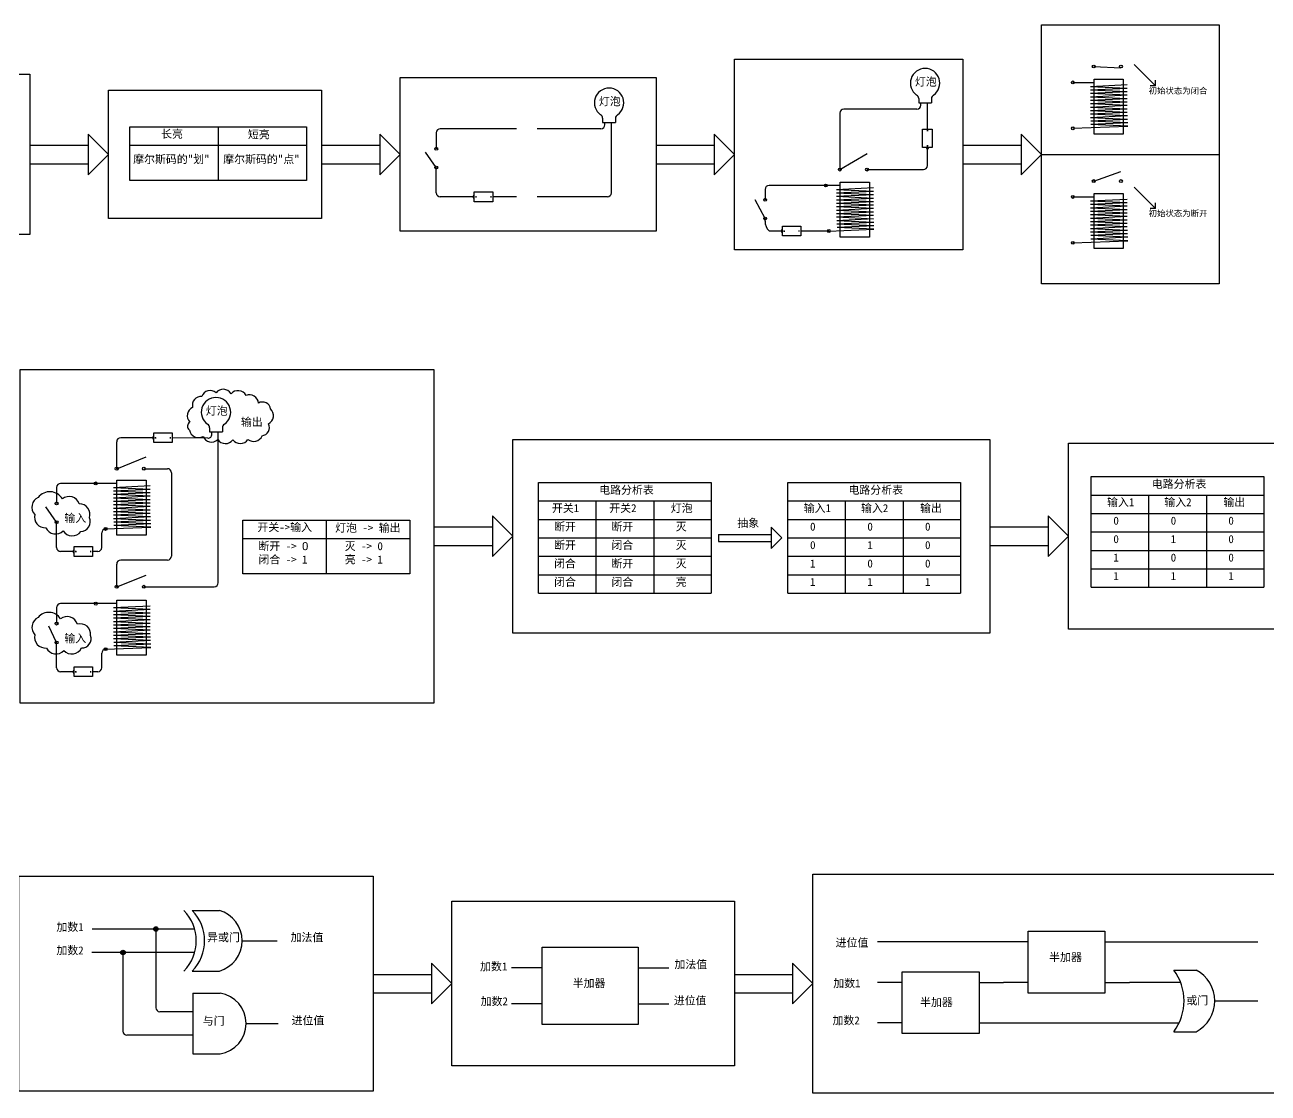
# Model space of a CAD drawing. Header units: inches. Extents: x -6 to 965, y -428 to -142.
# Drawn here: x 61.7 to 123.8, y -195.8 to -142.5 of the extents above; entities that cross this region are included whole.
import ezdxf

# ---------------------------------------------------------------- set-up
doc = ezdxf.new("R2010")
doc.units = ezdxf.units.IN
doc.header["$MEASUREMENT"] = 0
doc.styles.get("Standard").update_dxf_attribs({"font": 'arial.ttf'})

msp = doc.modelspace()

# ---------------------------------------------------------------- hatches: boundary and pattern name
h = msp.add_hatch(color=256)
h.dxf.hatch_style = 1
h.paths.add_polyline_path([(68.099, -187.628), (68.325, -187.628, 1)])
h.paths.add_polyline_path([(68.212, -187.628), (68.099, -187.628, 0.414214), (68.212, -187.741)])
h.paths.add_polyline_path([(68.325, -187.628), (68.212, -187.628), (68.212, -187.741, 0.414214)])
h = msp.add_hatch(color=256)
h.dxf.hatch_style = 1
h.paths.add_polyline_path([(66.454, -188.8), (66.679, -188.8, 1)])
h.paths.add_polyline_path([(66.679, -188.8), (66.567, -188.8), (66.567, -188.913, 0.414214)])
h.paths.add_polyline_path([(66.567, -188.8), (66.454, -188.8, 0.414214), (66.567, -188.913)])

# ---------------------------------------------------------------- linework, layer by layer
for p, q in [((115.082, -144.534), (116.44, -144.606)), ((114.037, -145.328), (115.095, -145.328)), ((116.76, -145.454), (114.917, -145.54)), ((116.76, -145.626), (114.917, -145.54)), ((116.76, -145.626), (114.917, -145.712)), ((116.76, -145.798), (114.917, -145.712)), ((116.76, -145.798), (114.917, -145.885)), ((116.76, -145.971), (114.917, -145.885)), ((116.76, -145.971), (114.917, -146.057)), ((106.333, -146.137), (106.333, -146.345)), ((106.333, -146.345), (106.973, -146.345)), ((106.448, -146.462), (106.448, -146.345)), ((106.769, -147.662), (106.769, -146.345)), ((106.973, -146.137), (106.973, -146.345)), ((116.76, -146.143), (114.917, -146.057)), ((116.76, -146.143), (114.917, -146.229)), ((116.76, -146.315), (114.917, -146.229)), ((116.76, -146.315), (114.917, -146.401)), ((116.76, -146.487), (114.917, -146.401)), ((116.76, -146.487), (114.917, -146.573)), ((116.76, -146.659), (114.917, -146.573)), ((90.54, -147.117), (90.54, -147.325)), ((91.18, -147.117), (91.18, -147.325)), ((102.395, -146.862), (102.395, -149.683)), ((106.248, -146.662), (102.595, -146.662)), ((116.76, -146.659), (114.917, -146.746)), ((116.76, -146.832), (114.917, -146.746)), ((116.76, -146.832), (114.917, -146.918)), ((116.76, -147.004), (114.917, -146.918)), ((116.768, -147.003), (114.925, -147.09)), ((116.768, -147.176), (114.925, -147.09)), ((116.776, -147.175), (114.933, -147.261)), ((71.323, -147.539), (71.323, -150.222)), ((82.226, -147.842), (82.226, -148.64)), ((86.227, -147.642), (82.426, -147.642)), ((90.455, -147.642), (87.264, -147.642)), ((90.54, -147.325), (91.18, -147.325)), ((90.655, -147.442), (90.655, -147.325)), ((90.976, -150.843), (90.976, -147.325)), ((114.038, -147.621), (116.784, -147.519)), ((116.776, -147.347), (114.933, -147.261)), ((116.784, -147.347), (114.941, -147.433)), ((116.784, -147.519), (114.941, -147.433)), ((66.911, -148.461), (75.734, -148.461)), ((82.226, -149.584), (81.68, -148.814)), ((106.769, -149.483), (106.769, -148.581)), ((112.465, -148.922), (121.355, -148.922)), ((82.226, -150.843), (82.226, -149.584)), ((103.753, -149.683), (106.569, -149.683)), ((115.082, -150.254), (116.44, -149.772)), ((98.659, -150.676), (98.659, -151.188)), ((101.701, -150.476), (98.859, -150.476)), ((84.074, -151.043), (82.426, -151.043)), ((84.074, -151.043), (84.014, -151.043)), ((84.181, -151.045), (84.241, -151.045)), ((84.211, -151.074), (84.211, -151.012)), ((84.961, -151.074), (84.961, -151.012)), ((86.227, -151.043), (85.044, -151.043)), ((90.776, -151.043), (87.264, -151.043)), ((98.659, -152.131), (98.165, -151.188)), ((114.037, -151.047), (115.095, -151.047)), ((116.76, -151.173), (114.917, -151.259)), ((116.76, -151.345), (114.917, -151.259)), ((116.76, -151.345), (114.917, -151.432)), ((116.76, -151.518), (114.917, -151.432)), ((116.76, -151.518), (114.917, -151.604)), ((116.76, -151.69), (114.917, -151.604)), ((98.659, -152.265), (98.659, -152.131)), ((116.76, -151.69), (114.917, -151.776)), ((116.76, -151.862), (114.917, -151.776)), ((116.76, -151.862), (114.917, -151.948)), ((116.76, -152.034), (114.917, -151.948)), ((116.76, -152.034), (114.917, -152.12)), ((116.76, -152.206), (114.917, -152.12)), ((116.76, -152.206), (114.917, -152.293)), ((99.478, -152.751), (98.859, -152.751)), ((101.843, -152.751), (100.448, -152.751)), ((100.579, -152.751), (100.448, -152.751)), ((101.843, -152.751), (101.843, -152.751)), ((116.76, -152.379), (114.917, -152.293)), ((116.76, -152.379), (114.917, -152.465)), ((116.76, -152.551), (114.917, -152.465)), ((116.76, -152.551), (114.917, -152.637)), ((116.76, -152.723), (114.917, -152.637)), ((116.768, -152.723), (114.925, -152.809)), ((116.768, -152.895), (114.925, -152.809)), ((114.038, -153.34), (116.784, -153.238)), ((116.776, -152.894), (114.933, -152.981)), ((116.776, -153.067), (114.933, -152.981)), ((116.784, -153.066), (114.941, -153.152)), ((116.784, -153.238), (114.941, -153.152)), ((70.896, -162.579), (70.896, -162.787)), ((70.896, -162.787), (71.535, -162.787)), ((71.01, -162.902), (71.01, -162.787)), ((71.331, -170.327), (71.331, -162.787)), ((71.535, -162.579), (71.535, -162.787)), ((66.252, -164.626), (66.252, -163.282)), ((68.054, -163.082), (66.452, -163.082)), ((68.161, -163.085), (68.221, -163.085)), ((68.191, -163.114), (68.191, -163.052)), ((68.941, -163.114), (68.941, -163.052)), ((70.808, -163.102), (69.024, -163.082)), ((66.252, -164.626), (67.731, -164.043)), ((67.61, -164.626), (68.792, -164.626)), ((68.992, -164.826), (68.992, -168.991)), ((114.954, -170.553), (114.954, -165.02)), ((114.954, -165.02), (123.584, -165.02)), ((123.584, -165.02), (123.584, -170.553)), ((63.252, -165.563), (63.252, -166.361)), ((66.265, -165.363), (63.452, -165.363)), ((67.93, -165.49), (66.087, -165.576)), ((67.93, -165.662), (66.087, -165.576)), ((67.93, -165.662), (66.087, -165.748)), ((67.93, -165.834), (66.087, -165.748)), ((67.93, -165.834), (66.087, -165.92)), ((87.337, -170.851), (87.337, -165.318)), ((87.337, -165.318), (95.967, -165.318)), ((95.967, -165.318), (95.967, -170.851)), ((99.795, -170.851), (99.795, -165.318)), ((99.795, -165.318), (108.425, -165.318)), ((108.425, -165.318), (108.425, -170.851)), ((67.93, -166.006), (66.087, -165.92)), ((67.93, -166.006), (66.087, -166.092)), ((67.93, -166.179), (66.087, -166.092)), ((67.93, -166.179), (66.087, -166.265)), ((67.93, -166.351), (66.087, -166.265)), ((67.93, -166.351), (66.087, -166.437)), ((67.93, -166.523), (66.087, -166.437)), ((87.337, -166.24), (95.967, -166.24)), ((90.201, -166.24), (90.201, -170.851)), ((93.103, -166.24), (93.103, -170.851)), ((99.795, -166.24), (108.425, -166.24)), ((102.659, -166.24), (102.659, -170.851)), ((105.561, -166.24), (105.561, -170.851)), ((114.954, -165.942), (123.584, -165.942)), ((117.818, -165.942), (117.818, -170.553)), ((120.72, -165.942), (120.72, -170.553)), ((63.252, -167.305), (62.706, -166.535)), ((67.93, -166.523), (66.087, -166.609)), ((67.93, -166.695), (66.087, -166.609)), ((67.93, -166.695), (66.087, -166.781)), ((67.93, -166.867), (66.087, -166.781)), ((67.93, -166.867), (66.087, -166.953)), ((67.93, -167.039), (66.087, -166.953)), ((67.938, -167.039), (66.095, -167.125)), ((67.938, -167.211), (66.095, -167.125)), ((114.954, -166.864), (123.584, -166.864)), ((63.252, -168.564), (63.252, -167.305)), ((65.701, -167.639), (67.954, -167.555)), ((67.946, -167.211), (66.103, -167.297)), ((67.946, -167.383), (66.103, -167.297)), ((67.954, -167.383), (66.111, -167.469)), ((67.954, -167.555), (66.111, -167.469)), ((76.724, -167.193), (76.724, -169.876)), ((87.337, -167.162), (95.967, -167.162)), ((99.499, -168.084), (98.96, -167.545)), ((98.96, -167.545), (98.96, -168.623)), ((99.795, -167.162), (108.425, -167.162)), ((65.508, -168.564), (65.508, -167.838)), ((72.552, -168.115), (80.896, -168.115)), ((87.337, -168.084), (95.967, -168.084)), ((96.327, -167.907), (98.96, -167.907)), ((96.327, -167.907), (96.327, -168.261)), ((96.327, -168.261), (98.96, -168.261)), ((99.499, -168.084), (98.96, -168.623)), ((99.795, -168.084), (108.425, -168.084)), ((114.954, -167.787), (123.584, -167.787)), ((64.071, -168.764), (63.452, -168.764)), ((64.178, -168.766), (64.238, -168.766)), ((64.208, -168.795), (64.208, -168.733)), ((64.958, -168.795), (64.958, -168.733)), ((65.308, -168.764), (65.041, -168.764)), ((114.954, -168.709), (123.584, -168.709)), ((66.252, -170.527), (66.252, -169.391)), ((68.792, -169.191), (66.452, -169.191)), ((87.337, -169.006), (95.967, -169.006)), ((99.795, -169.006), (108.425, -169.006)), ((66.252, -170.527), (67.731, -169.944)), ((87.337, -169.929), (95.967, -169.929)), ((99.795, -169.929), (108.425, -169.929)), ((114.954, -169.631), (123.584, -169.631)), ((67.61, -170.527), (71.131, -170.527)), ((87.337, -170.851), (95.967, -170.851)), ((99.795, -170.851), (108.425, -170.851)), ((114.954, -170.553), (123.584, -170.553)), ((66.265, -171.371), (63.452, -171.371)), ((63.252, -171.571), (63.252, -172.369)), ((67.93, -171.497), (66.087, -171.583)), ((67.93, -171.669), (66.087, -171.583)), ((67.93, -171.669), (66.087, -171.755)), ((67.93, -171.842), (66.087, -171.755)), ((67.93, -171.842), (66.087, -171.928)), ((67.93, -172.014), (66.087, -171.928)), ((67.93, -172.014), (66.087, -172.1)), ((67.93, -172.186), (66.087, -172.1)), ((63.252, -173.312), (62.864, -172.49)), ((67.93, -172.186), (66.087, -172.272)), ((67.93, -172.358), (66.087, -172.272)), ((67.93, -172.358), (66.087, -172.444)), ((67.93, -172.53), (66.087, -172.444)), ((67.93, -172.53), (66.087, -172.616)), ((67.93, -172.703), (66.087, -172.616)), ((67.93, -172.703), (66.087, -172.789)), ((63.252, -174.571), (63.252, -173.312)), ((67.93, -172.875), (66.087, -172.789)), ((67.93, -172.875), (66.087, -172.961)), ((67.93, -173.047), (66.087, -172.961)), ((67.938, -173.047), (66.095, -173.133)), ((67.938, -173.219), (66.095, -173.133)), ((67.946, -173.218), (66.103, -173.304)), ((67.946, -173.391), (66.103, -173.304)), ((65.508, -174.571), (65.508, -173.846)), ((65.701, -173.646), (67.954, -173.562)), ((67.954, -173.39), (66.111, -173.476)), ((67.954, -173.562), (66.111, -173.476)), ((64.071, -174.771), (63.452, -174.771)), ((64.178, -174.773), (64.238, -174.773)), ((64.208, -174.803), (64.208, -174.741)), ((64.958, -174.803), (64.958, -174.741)), ((65.308, -174.771), (65.041, -174.771)), ((70.021, -186.7), (71.386, -186.7)), ((70.125, -187.628), (65.03, -187.628)), ((68.212, -187.628), (68.212, -191.561)), ((72.519, -188.214), (74.281, -188.214)), ((70.125, -188.8), (65.007, -188.8)), ((66.567, -188.8), (66.567, -192.733)), ((111.804, -188.273), (104.272, -188.273)), ((115.644, -188.273), (123.29, -188.273)), ((70.021, -189.728), (71.386, -189.728)), ((87.513, -189.564), (85.978, -189.564)), ((92.312, -189.564), (93.848, -189.564)), ((119.084, -189.677), (120.204, -189.677)), ((105.508, -190.294), (104.28, -190.294)), ((109.348, -190.294), (110.576, -190.294)), ((111.804, -190.294), (110.576, -190.294)), ((115.644, -190.294), (116.872, -190.294)), ((119.426, -190.294), (116.872, -190.294)), ((70.066, -190.834), (70.066, -193.861)), ((70.066, -190.834), (71.431, -190.834)), ((121.133, -191.217), (123.29, -191.217)), ((70.066, -191.761), (68.412, -191.761)), ((87.513, -191.372), (85.978, -191.372)), ((92.312, -191.372), (93.848, -191.372)), ((72.717, -192.347), (74.325, -192.347)), ((105.508, -192.314), (104.28, -192.314)), ((109.348, -192.314), (110.576, -192.314)), ((110.576, -192.314), (119.351, -192.314)), ((70.066, -192.933), (66.767, -192.933)), ((119.084, -192.757), (120.204, -192.757)), ((70.066, -193.861), (71.431, -193.861))]:
    msp.add_line(p, q)
at = {"color": 85, "true_color": 0x58ba48}
for p, q in [((117.108, -144.43), (118.176, -145.498)), ((118.176, -145.498), (118.176, -145.218)), ((118.176, -145.498), (117.896, -145.498)), ((106.801, -147.745), (106.739, -147.745)), ((61.909, -148.457), (64.821, -148.457)), ((65.837, -148.922), (64.821, -147.905)), ((64.821, -147.905), (64.821, -149.939)), ((76.493, -148.457), (79.404, -148.457)), ((80.421, -148.922), (79.404, -147.905)), ((79.404, -147.905), (79.404, -149.939)), ((93.207, -148.457), (96.119, -148.457)), ((97.135, -148.922), (96.119, -147.905)), ((96.119, -147.905), (96.119, -149.939)), ((106.801, -148.495), (106.739, -148.495)), ((106.771, -148.525), (106.771, -148.465)), ((108.537, -148.457), (111.449, -148.457)), ((112.465, -148.922), (111.449, -147.905)), ((111.449, -147.905), (111.449, -149.939)), ((65.837, -148.922), (64.821, -149.939)), ((80.421, -148.922), (79.404, -149.939)), ((97.135, -148.922), (96.119, -149.939)), ((102.395, -149.683), (103.753, -148.887)), ((112.465, -148.922), (111.449, -149.939)), ((61.909, -149.387), (64.821, -149.387)), ((76.493, -149.387), (79.404, -149.387)), ((93.207, -149.387), (96.119, -149.387)), ((108.537, -149.387), (111.449, -149.387)), ((102.407, -150.476), (101.701, -150.476)), ((104.073, -150.602), (102.23, -150.688)), ((104.073, -150.774), (102.23, -150.688)), ((104.073, -150.774), (102.23, -150.86)), ((104.073, -150.946), (102.23, -150.86)), ((104.073, -150.946), (102.23, -151.033)), ((117.108, -150.553), (118.176, -151.621)), ((104.073, -151.119), (102.23, -151.033)), ((104.073, -151.119), (102.23, -151.205)), ((104.073, -151.291), (102.23, -151.205)), ((104.073, -151.291), (102.23, -151.377)), ((104.073, -151.463), (102.23, -151.377)), ((104.073, -151.463), (102.23, -151.549)), ((104.073, -151.635), (102.23, -151.549)), ((118.176, -151.621), (118.176, -151.342)), ((104.073, -151.635), (102.23, -151.721)), ((104.073, -151.807), (102.23, -151.721)), ((104.073, -151.807), (102.23, -151.893)), ((104.073, -151.98), (102.23, -151.893)), ((104.073, -151.98), (102.23, -152.066)), ((104.073, -152.152), (102.23, -152.066)), ((104.081, -152.151), (102.238, -152.238)), ((118.176, -151.621), (117.896, -151.621)), ((99.585, -152.753), (99.644, -152.753)), ((99.615, -152.783), (99.615, -152.721)), ((100.365, -152.783), (100.365, -152.721)), ((101.843, -152.751), (104.097, -152.667)), ((104.081, -152.324), (102.238, -152.238)), ((104.089, -152.323), (102.246, -152.409)), ((104.089, -152.495), (102.246, -152.409)), ((104.097, -152.495), (102.254, -152.581)), ((104.097, -152.667), (102.254, -152.581)), ((86.043, -168.004), (85.027, -166.988)), ((85.027, -166.988), (85.027, -169.021)), ((113.822, -168.004), (112.805, -166.988)), ((112.805, -166.988), (112.805, -169.021)), ((82.115, -167.539), (85.027, -167.539)), ((109.893, -167.539), (112.805, -167.539)), ((86.043, -168.004), (85.027, -169.021)), ((113.822, -168.004), (112.805, -169.021)), ((82.115, -168.47), (85.027, -168.47)), ((109.893, -168.47), (112.805, -168.47)), ((82.999, -190.357), (81.983, -189.34)), ((81.983, -189.34), (81.983, -191.373)), ((101.05, -190.357), (100.033, -189.34)), ((100.033, -189.34), (100.033, -191.373)), ((79.071, -189.892), (81.983, -189.892)), ((97.122, -189.892), (100.033, -189.892)), ((82.999, -190.357), (81.983, -191.373)), ((101.05, -190.357), (100.033, -191.373)), ((79.071, -190.822), (81.983, -190.822)), ((97.122, -190.822), (100.033, -190.822))]:
    msp.add_line(p, q, dxfattribs=at)
at = {"color": 7, "true_color": 0xffffff}
msp.add_lwpolyline([(112.465, -142.452), (121.355, -142.452), (121.355, -155.392), (112.465, -155.392)], close=True, dxfattribs=at)
for points in [[(97.135, -144.16), (108.537, -144.16), (108.537, -153.684), (97.135, -153.684)], [(48.59, -144.92), (61.909, -144.92), (61.909, -152.924), (48.59, -152.924)], [(80.421, -145.08), (93.207, -145.08), (93.207, -152.764), (80.421, -152.764)], [(115.095, -145.16), (116.557, -145.16), (116.557, -147.908), (115.095, -147.908)], [(65.837, -145.72), (76.493, -145.72), (76.493, -152.124), (65.837, -152.124)], [(66.911, -147.539), (75.734, -147.539), (75.734, -150.222), (66.911, -150.222)], [(84.125, -151.286), (84.125, -150.799), (85.044, -150.799), (85.044, -151.286)], [(115.095, -150.88), (116.557, -150.88), (116.557, -153.627), (115.095, -153.627)], [(84.125, -151.094), (84.125, -150.991), (84.074, -150.991), (84.074, -151.094)], [(61.419, -176.328), (82.115, -176.328), (82.115, -159.681), (61.419, -159.681)], [(68.105, -163.134), (68.105, -163.031), (68.054, -163.031), (68.054, -163.134)], [(68.105, -163.326), (68.105, -162.838), (69.024, -162.838), (69.024, -163.326)], [(86.043, -163.161), (109.893, -163.161), (109.893, -172.848), (86.043, -172.848)], [(113.822, -163.359), (136.829, -163.359), (136.829, -172.65), (113.822, -172.65)], [(66.265, -165.196), (67.727, -165.196), (67.727, -167.943), (66.265, -167.943)], [(72.552, -167.193), (80.896, -167.193), (80.896, -169.876), (72.552, -169.876)], [(64.122, -168.815), (64.122, -168.712), (64.071, -168.712), (64.071, -168.815)], [(64.122, -169.007), (64.122, -168.52), (65.041, -168.52), (65.041, -169.007)], [(66.265, -171.204), (67.727, -171.204), (67.727, -173.951), (66.265, -173.951)], [(64.122, -175.015), (64.122, -174.527), (65.041, -174.527), (65.041, -175.015)], [(64.122, -174.822), (64.122, -174.72), (64.071, -174.72), (64.071, -174.822)], [(61.364, -184.983), (79.071, -184.983), (79.071, -195.731), (61.364, -195.731)], [(101.05, -184.886), (126.875, -184.886), (126.875, -195.827), (101.05, -195.827)], [(82.999, -186.244), (97.122, -186.244), (97.122, -194.469), (82.999, -194.469)], [(111.804, -187.741), (115.644, -187.741), (115.644, -190.825), (111.804, -190.825)], [(87.513, -188.541), (92.312, -188.541), (92.312, -192.396), (87.513, -192.396)], [(105.508, -189.762), (109.348, -189.762), (109.348, -192.846), (105.508, -192.846)]]:
    msp.add_lwpolyline(points, close=True)
at = {"color": 85, "true_color": 0x58ba48}
for points in [[(107.013, -148.581), (106.525, -148.581), (106.525, -147.662), (107.013, -147.662)], [(106.82, -148.581), (106.718, -148.581), (106.718, -148.632), (106.82, -148.632)], [(102.407, -150.308), (103.87, -150.308), (103.87, -153.056), (102.407, -153.056)], [(99.528, -152.802), (99.528, -152.7), (99.478, -152.7), (99.478, -152.802)], [(99.528, -152.995), (99.528, -152.507), (100.448, -152.507), (100.448, -152.995)]]:
    msp.add_lwpolyline(points, close=True, dxfattribs=at)
for points in [[(69.885, -162.697, 0.520567), (70.569, -163.013, 0.520567), (71.303, -163.172, 0.520567), (72.057, -163.184, 0.520567), (72.81, -163.163, 0.520567), (73.518, -162.982, 0.520567), (73.839, -162.387, 0.520567), (73.943, -161.641, 0.520567), (73.337, -161.348, 0.520567), (72.716, -160.969, 0.520567), (71.967, -160.88, 0.520567), (71.218, -160.83, 0.520567), (70.509, -161.014, 0.520567), (70.049, -161.563, 0.520567), (69.908, -162.297, 0.520567)], [(62.326, -166.059, 0.520567), (62.162, -166.913, 0.520567), (62.716, -167.575, 0.520567), (63.582, -167.735, 0.520567), (64.463, -167.768, 0.520567), (64.887, -167.076, 0.520567), (64.384, -166.383, 0.520567), (63.543, -166.134, 0.520567)], [(62.326, -172.066, 0.520567), (62.169, -172.929, 0.520567), (62.74, -173.587, 0.520567), (63.614, -173.716, 0.520567), (64.494, -173.585, 0.520567), (64.952, -172.963, 0.520567), (64.29, -172.389, 0.520567), (63.447, -172.128, 0.520567)]]:
    msp.add_lwpolyline(points, format="xyb", close=True, dxfattribs=at)
for centre, radius in [((115.082, -144.534), 0.0719), ((116.44, -144.534), 0.0719), ((114.037, -145.328), 0.0719), ((114.038, -147.621), 0.0719), ((82.226, -148.64), 0.0719), ((82.226, -149.584), 0.0719), ((115.082, -150.254), 0.0719), ((116.44, -150.254), 0.0719), ((101.701, -150.476), 0.0719), ((114.037, -151.047), 0.0719), ((98.659, -151.188), 0.0719), ((98.659, -152.131), 0.0719), ((114.038, -153.34), 0.0719), ((66.252, -164.626), 0.0719), ((67.61, -164.626), 0.0719), ((65.207, -165.363), 0.0719), ((63.252, -166.361), 0.0719), ((63.252, -167.305), 0.0719), ((65.701, -167.639), 0.0719), ((66.252, -170.527), 0.0719), ((67.61, -170.527), 0.0719), ((65.207, -171.371), 0.0719), ((63.252, -172.369), 0.0719), ((63.252, -173.312), 0.0719), ((65.701, -173.646), 0.0719), ((68.212, -187.628), 0.113), ((66.567, -188.8), 0.113)]:
    msp.add_circle(centre, radius)
for centre in [(102.395, -149.683), (103.753, -149.683), (101.843, -152.751)]:
    msp.add_circle(centre, 0.0719, dxfattribs=at)
for centre, radius, start, end in [((106.653, -145.362), 0.734, 305.16636, 234.83364), ((90.86, -146.342), 0.734, 305.16636, 234.83364), ((106.133, -146.137), 0.2, 0, 61.01255), ((107.173, -146.137), 0.2, 118.98745, 180), ((106.248, -146.462), 0.2, 270, 0), ((90.34, -147.117), 0.2, 0, 61.01255), ((91.38, -147.117), 0.2, 118.98745, 180), ((102.595, -146.862), 0.2, 90, 180), ((82.426, -147.842), 0.2, 90, 180), ((90.455, -147.442), 0.2, 270, 0), ((106.569, -149.483), 0.2, 270, 0), ((82.426, -150.843), 0.2, 180, 270), ((90.776, -150.843), 0.2, 270, 0), ((98.859, -150.676), 0.2, 90, 180), ((99.276, -152.295), 0.618, 177.23347, 227.52498), ((71.216, -161.804), 0.734, 305.16636, 234.83364), ((70.696, -162.579), 0.2, 0, 61.01255), ((71.735, -162.579), 0.2, 118.98745, 180), ((66.452, -163.282), 0.2, 90, 180), ((70.81, -162.902), 0.2, 269.35708, 0), ((68.792, -164.826), 0.2, 0, 90), ((63.452, -165.563), 0.2, 90, 180), ((65.708, -167.838), 0.2, 92.12482, 180), ((63.452, -168.564), 0.2, 180, 270), ((65.308, -168.564), 0.2, 270, 0), ((68.792, -168.991), 0.2, 270, 0), ((66.452, -169.391), 0.2, 90, 180), ((71.131, -170.327), 0.2, 270, 0), ((63.452, -171.571), 0.2, 90, 180), ((65.708, -173.846), 0.2, 92.12482, 180), ((63.452, -174.571), 0.2, 180, 270), ((65.308, -174.571), 0.2, 270, 0), ((68.092, -188.214), 2.141, 315.0048, 44.9952), ((68.507, -188.214), 2.141, 315.0048, 44.9952), ((70.942, -188.214), 1.578, 286.35541, 73.64459), ((117.035, -191.217), 2.563, 323.0626, 36.9374), ((119.393, -191.217), 1.74, 297.75586, 62.24414), ((71.183, -192.347), 1.534, 279.28616, 80.71384), ((68.412, -191.561), 0.2, 180, 270), ((66.767, -192.733), 0.2, 180, 270)]:
    msp.add_arc(centre, radius, start, end)

# ---------------------------------------------------------------- texts
at = {"attachment_point": 1}
for s, width, insert, char_height in [('{\\fSimSun|b0|i0|c134|p2;灯泡}', 1.70212, (106.144, -145.093), 0.4), ('{\\fSimSun|b0|i0|c134|p2;初始状态为闭合}', 3.41771, (117.826, -145.597), 0.3), ('{\\fSimSun|b0|i0|c134|p2;灯泡}', 1.70212, (90.351, -146.073), 0.4), ('{\\fSimSun|b0|i0|c134|p2;  长亮}', 3.83733, (67.928, -147.699), 0.4), ('{\\fSimSun|b0|i0|c134|p2;  短亮}', 3.83733, (72.265, -147.728), 0.4), ('{\\fSimSun|b0|i0|c134|p2;摩尔斯码的"划" }', 4.72921, (67.075, -148.964), 0.4), ('{\\fSimSun|b0|i0|c134|p2;摩尔斯码的"点" }', 4.72921, (71.576, -148.964), 0.4), ('{\\fSimSun|b0|i0|c134|p2;初始状态为断开}', 3.41771, (117.826, -151.72), 0.3), ('{\\fSimSun|b0|i0|c134|p2;灯泡}', 1.70212, (70.707, -161.535), 0.4), ('{\\fSimSun|b0|i0|c134|p2;输出}', 1.04897, (72.459, -162.091), 0.4), ('{\\fSimSun|b0|i0|c134|p2;输入}', 1.44688, (63.639, -166.899), 0.4), ('{\\fSimSun|b0|i0|c134|p2;0}', 3.83733, (116.065, -167.024), 0.4), ('{\\fSimSun|b0|i0|c134|p2;0}', 3.83733, (118.929, -167.024), 0.4), ('{\\fSimSun|b0|i0|c134|p2;0}', 3.83733, (121.81, -167.024), 0.4), ('{\\fSimSun|b0|i0|c134|p2;开关->输入}', 3.83733, (73.286, -167.352), 0.4), ('{\\fSimSun|b0|i0|c134|p2;灯泡 -> 输出}', 3.83733, (77.17, -167.382), 0.4), ('{\\fSimSun|b0|i0|c134|p2;断开}', 3.83733, (88.112, -167.321), 0.4), ('{\\fSimSun|b0|i0|c134|p2;断开}', 3.83733, (90.976, -167.321), 0.4), ('{\\fSimSun|b0|i0|c134|p2;灭}', 3.83733, (94.193, -167.321), 0.4), ('{\\fSimSun|b0|i0|c134|p2;0}', 3.83733, (100.906, -167.321), 0.4), ('{\\fSimSun|b0|i0|c134|p2;0}', 3.83733, (103.77, -167.321), 0.4), ('{\\fSimSun|b0|i0|c134|p2;0}', 3.83733, (106.651, -167.321), 0.4), ('{\\fSimSun|b0|i0|c134|p2;断开 -> }0\\P{\\fSimSun|b0|i0|c134|p2;闭合 -> 1 }', 3.83733, (73.338, -168.298), 0.4), ('{\\fSimSun|b0|i0|c134|p2;灭 -> 0 \\P亮 -> 1 }', 3.83733, (77.65, -168.298), 0.4), ('{\\fSimSun|b0|i0|c134|p2;断开}', 3.83733, (88.112, -168.244), 0.4), ('{\\fSimSun|b0|i0|c134|p2;闭合}', 3.83733, (90.976, -168.244), 0.4), ('{\\fSimSun|b0|i0|c134|p2;灭}', 3.83733, (94.193, -168.244), 0.4), ('{\\fSimSun|b0|i0|c134|p2;0}', 3.83733, (100.906, -168.244), 0.4), ('{\\fSimSun|b0|i0|c134|p2;1}', 3.83733, (103.77, -168.244), 0.4), ('{\\fSimSun|b0|i0|c134|p2;0}', 3.83733, (106.651, -168.244), 0.4), ('{\\fSimSun|b0|i0|c134|p2;0}', 3.83733, (116.065, -167.946), 0.4), ('{\\fSimSun|b0|i0|c134|p2;1}', 3.83733, (118.929, -167.946), 0.4), ('{\\fSimSun|b0|i0|c134|p2;0}', 3.83733, (121.81, -167.946), 0.4), ('{\\fSimSun|b0|i0|c134|p2;1}', 3.83733, (116.065, -168.868), 0.4), ('{\\fSimSun|b0|i0|c134|p2;0}', 3.83733, (118.929, -168.868), 0.4), ('{\\fSimSun|b0|i0|c134|p2;0}', 3.83733, (121.81, -168.868), 0.4), ('{\\fSimSun|b0|i0|c134|p2;闭合}', 3.83733, (88.112, -169.166), 0.4), ('{\\fSimSun|b0|i0|c134|p2;断开}', 3.83733, (90.976, -169.166), 0.4), ('{\\fSimSun|b0|i0|c134|p2;灭}', 3.83733, (94.193, -169.166), 0.4), ('{\\fSimSun|b0|i0|c134|p2;1}', 3.83733, (100.906, -169.166), 0.4), ('{\\fSimSun|b0|i0|c134|p2;0}', 3.83733, (103.77, -169.166), 0.4), ('{\\fSimSun|b0|i0|c134|p2;0}', 3.83733, (106.651, -169.166), 0.4), ('{\\fSimSun|b0|i0|c134|p2;闭合}', 3.83733, (88.112, -170.088), 0.4), ('{\\fSimSun|b0|i0|c134|p2;闭合}', 3.83733, (90.976, -170.088), 0.4), ('{\\fSimSun|b0|i0|c134|p2;亮}', 3.83733, (94.193, -170.088), 0.4), ('{\\fSimSun|b0|i0|c134|p2;1}', 3.83733, (100.906, -170.088), 0.4), ('{\\fSimSun|b0|i0|c134|p2;1}', 3.83733, (103.77, -170.088), 0.4), ('{\\fSimSun|b0|i0|c134|p2;1}', 3.83733, (106.651, -170.088), 0.4), ('{\\fSimSun|b0|i0|c134|p2;1}', 3.83733, (116.065, -169.791), 0.4), ('{\\fSimSun|b0|i0|c134|p2;1}', 3.83733, (118.929, -169.791), 0.4), ('{\\fSimSun|b0|i0|c134|p2;1}', 3.83733, (121.81, -169.791), 0.4), ('{\\fSimSun|b0|i0|c134|p2;输入}', 1.51923, (63.639, -172.906), 0.4)]:
    msp.add_mtext_dynamic_manual_height_columns(s, width=width, gutter_width=1, heights=[0], dxfattribs=dict(at, insert=insert, char_height=char_height))
at = {"color": 85, "true_color": 0x58ba48, "char_height": 0.4, "attachment_point": 1}
for s, insert in [('{\\fSimSun|b0|i0|c134|p2;电路分析表}', (117.984, -165.191)), ('{\\fSimSun|b0|i0|c134|p2;电路分析表}', (90.367, -165.488)), ('{\\fSimSun|b0|i0|c134|p2;电路分析表}', (102.825, -165.488)), ('{\\fSimSun|b0|i0|c134|p2;开关1}', (88.004, -166.399)), ('{\\fSimSun|b0|i0|c134|p2;开关2}', (90.868, -166.399)), ('{\\fSimSun|b0|i0|c134|p2;灯泡}', (93.945, -166.399)), ('{\\fSimSun|b0|i0|c134|p2;输入1}', (100.586, -166.399)), ('{\\fSimSun|b0|i0|c134|p2;输入2}', (103.45, -166.399)), ('{\\fSimSun|b0|i0|c134|p2;输出}', (106.403, -166.399)), ('{\\fSimSun|b0|i0|c134|p2;输入1}', (115.745, -166.102)), ('{\\fSimSun|b0|i0|c134|p2;输入2}', (118.609, -166.102)), ('{\\fSimSun|b0|i0|c134|p2;输出}', (121.562, -166.102)), ('{\\fSimSun|b0|i0|c134|p2;抽象}', (97.268, -167.143)), ('{\\fSimSun|b0|i0|c134|p2;加数1}', (63.239, -187.329)), ('{\\fSimSun|b0|i0|c134|p2;异或门}', (70.772, -187.844)), ('{\\fSimSun|b0|i0|c134|p2;加法值}', (74.944, -187.844)), ('{\\fSimSun|b0|i0|c134|p2;进位值}', (102.182, -188.108)), ('{\\fSimSun|b0|i0|c134|p2;加数2}', (63.239, -188.496)), ('{\\fSimSun|b0|i0|c134|p2;半加器}', (112.852, -188.833)), ('{\\fSimSun|b0|i0|c134|p2;加数1}', (84.414, -189.299)), ('{\\fSimSun|b0|i0|c134|p2;加法值}', (94.125, -189.194)), ('{\\fSimSun|b0|i0|c134|p2;半加器}', (89.04, -190.131)), ('{\\fSimSun|b0|i0|c134|p2;加数1}', (102.065, -190.14)), ('{\\fSimSun|b0|i0|c134|p2;加数2}', (84.441, -191.039)), ('{\\fSimSun|b0|i0|c134|p2;进位值}', (94.097, -191.003)), ('{\\fSimSun|b0|i0|c134|p2;半加器}', (106.402, -191.086)), ('{\\fSimSun|b0|i0|c134|p2; 或门}', (119.44, -190.997)), ('{\\fSimSun|b0|i0|c134|p2;与门}', (70.554, -192.017)), ('{\\fSimSun|b0|i0|c134|p2;进位值}', (74.994, -191.994)), ('{\\fSimSun|b0|i0|c134|p2;加数2}', (102.026, -191.995))]:
    msp.add_mtext_dynamic_manual_height_columns(s, width=3.83733, gutter_width=1, heights=[0], dxfattribs=dict(at, insert=insert))

doc.saveas('drawing.dxf')
